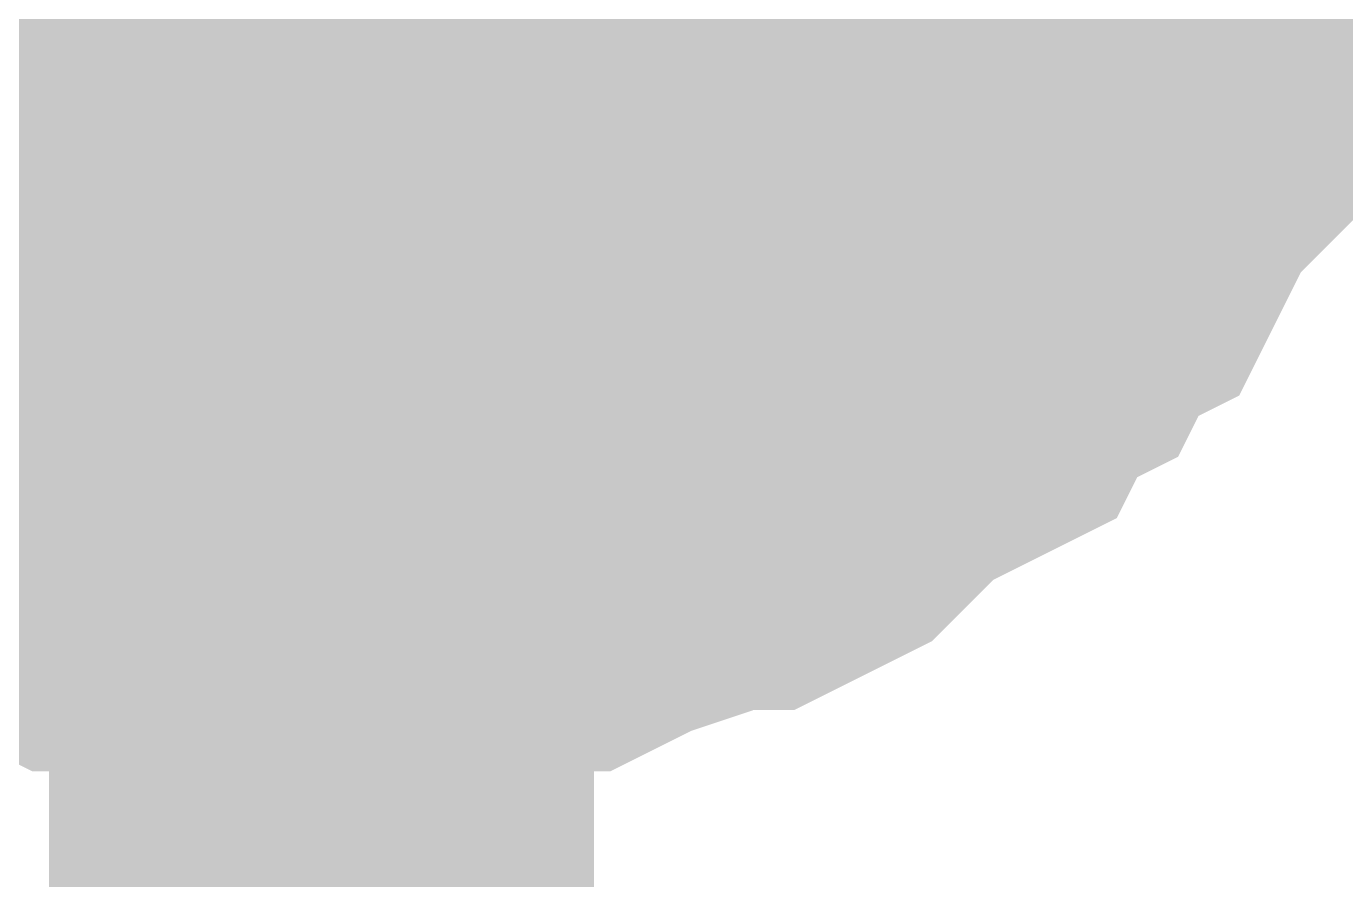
# Model space of a CAD drawing. Header units: inches. Extents: x 0 to 432, y 0 to 280.
# Drawn here: x 177.643 to 178.368, y 161.849 to 162.318 of the extents above; entities that cross this region are included whole.
import ezdxf

# ---------------------------------------------------------------- set-up
doc = ezdxf.new("R2010")
doc.units = ezdxf.units.IN
doc.layers.add('Sheet', color=255, linetype='Continuous')

msp = doc.modelspace()

# ---------------------------------------------------------------- linework, layer by layer
at = {"layer": 'Sheet'}
msp.add_lwpolyline([(177.546, 162.56, 0.508, 0.508, 1), (178.054, 162.56, 0.508, 0.508, 1)], format="xyseb", close=True, dxfattribs=at)
for points in [[(177.80529, 144.77592, 0.29972, 0.29972, 0), (177.80529, 162.55285, 0.29972, 0.29972, 0)], [(178.29944, 162.47424, 0.29972, 0.29972, 0), (178.29944, 162.45178, 0.29972, 0.29972, 0), (178.29944, 162.42932, 0.29972, 0.29972, 0), (178.28821, 162.40686, 0.29972, 0.29972, 0), (178.27698, 162.37318, 0.29972, 0.29972, 0), (178.26575, 162.35072, 0.29972, 0.29972, 0), (178.26575, 162.32826, 0.29972, 0.29972, 0), (178.25452, 162.3058, 0.29972, 0.29972, 0), (178.24328, 162.29457, 0.29972, 0.29972, 0), (178.22082, 162.27211, 0.29972, 0.29972, 0), (178.20959, 162.24965, 0.29972, 0.29972, 0), (178.19836, 162.22719, 0.29972, 0.29972, 0), (178.1759, 162.21596, 0.29972, 0.29972, 0), (178.16467, 162.1935, 0.29972, 0.29972, 0), (178.14221, 162.18227, 0.29972, 0.29972, 0), (178.13098, 162.15981, 0.29972, 0.29972, 0), (178.10852, 162.14858, 0.29972, 0.29972, 0), (178.08605, 162.13735, 0.29972, 0.29972, 0), (178.06359, 162.11489, 0.29972, 0.29972, 0), (178.05236, 162.10366, 0.29972, 0.29972, 0), (178.0299, 162.09243, 0.29972, 0.29972, 0), (178.00744, 162.09243, 0.29972, 0.29972, 0), (177.98498, 162.0812, 0.29972, 0.29972, 0), (177.95128, 162.06997, 0.29972, 0.29972, 0), (177.92882, 162.05874, 0.29972, 0.29972, 0), (177.90636, 162.05874, 0.29972, 0.29972, 0), (177.8839, 162.05874, 0.29972, 0.29972, 0), (177.86144, 162.04751, 0.29972, 0.29972, 0), (177.82775, 162.04751, 0.29972, 0.29972, 0), (177.80529, 162.04751, 0.29972, 0.29972, 0)], [(178.29944, 162.47424, 0.29972, 0.29972, 0), (178.29944, 162.45178, 0.29972, 0.29972, 0), (178.29944, 162.42932, 0.29972, 0.29972, 0), (178.28821, 162.40686, 0.29972, 0.29972, 0), (178.27698, 162.37318, 0.29972, 0.29972, 0), (178.26575, 162.35072, 0.29972, 0.29972, 0), (178.26575, 162.32826, 0.29972, 0.29972, 0), (178.25452, 162.3058, 0.29972, 0.29972, 0), (178.24328, 162.29457, 0.29972, 0.29972, 0), (178.22082, 162.27211, 0.29972, 0.29972, 0), (178.20959, 162.24965, 0.29972, 0.29972, 0), (178.19836, 162.22719, 0.29972, 0.29972, 0), (178.1759, 162.21596, 0.29972, 0.29972, 0), (178.16467, 162.1935, 0.29972, 0.29972, 0), (178.14221, 162.18227, 0.29972, 0.29972, 0), (178.13098, 162.15981, 0.29972, 0.29972, 0), (178.10852, 162.14858, 0.29972, 0.29972, 0), (178.08605, 162.13735, 0.29972, 0.29972, 0), (178.06359, 162.11489, 0.29972, 0.29972, 0), (178.05236, 162.10366, 0.29972, 0.29972, 0), (178.0299, 162.09243, 0.29972, 0.29972, 0), (178.00744, 162.09243, 0.29972, 0.29972, 0), (177.98498, 162.0812, 0.29972, 0.29972, 0), (177.95128, 162.06997, 0.29972, 0.29972, 0), (177.92882, 162.05874, 0.29972, 0.29972, 0), (177.90636, 162.05874, 0.29972, 0.29972, 0), (177.8839, 162.05874, 0.29972, 0.29972, 0), (177.86144, 162.04751, 0.29972, 0.29972, 0), (177.82775, 162.04751, 0.29972, 0.29972, 0), (177.80529, 162.04751, 0.29972, 0.29972, 0)], [(178.29944, 162.47424, 0.29972, 0.29972, 0), (178.29944, 162.45178, 0.29972, 0.29972, 0), (178.29944, 162.42932, 0.29972, 0.29972, 0), (178.28821, 162.40686, 0.29972, 0.29972, 0), (178.27698, 162.37318, 0.29972, 0.29972, 0), (178.26575, 162.35072, 0.29972, 0.29972, 0), (178.26575, 162.32826, 0.29972, 0.29972, 0), (178.25452, 162.3058, 0.29972, 0.29972, 0), (178.24328, 162.29457, 0.29972, 0.29972, 0), (178.22082, 162.27211, 0.29972, 0.29972, 0), (178.20959, 162.24965, 0.29972, 0.29972, 0), (178.19836, 162.22719, 0.29972, 0.29972, 0), (178.1759, 162.21596, 0.29972, 0.29972, 0), (178.16467, 162.1935, 0.29972, 0.29972, 0), (178.14221, 162.18227, 0.29972, 0.29972, 0), (178.13098, 162.15981, 0.29972, 0.29972, 0), (178.10852, 162.14858, 0.29972, 0.29972, 0), (178.08605, 162.13735, 0.29972, 0.29972, 0), (178.06359, 162.11489, 0.29972, 0.29972, 0), (178.05236, 162.10366, 0.29972, 0.29972, 0), (178.0299, 162.09243, 0.29972, 0.29972, 0), (178.00744, 162.09243, 0.29972, 0.29972, 0), (177.98498, 162.0812, 0.29972, 0.29972, 0), (177.95128, 162.06997, 0.29972, 0.29972, 0), (177.92882, 162.05874, 0.29972, 0.29972, 0), (177.90636, 162.05874, 0.29972, 0.29972, 0), (177.8839, 162.05874, 0.29972, 0.29972, 0), (177.86144, 162.04751, 0.29972, 0.29972, 0), (177.82775, 162.04751, 0.29972, 0.29972, 0), (177.80529, 162.04751, 0.29972, 0.29972, 0)], [(178.29944, 162.47424, 0.29972, 0.29972, 0), (178.29944, 162.45178, 0.29972, 0.29972, 0), (178.29944, 162.42932, 0.29972, 0.29972, 0), (178.28821, 162.40686, 0.29972, 0.29972, 0), (178.27698, 162.37318, 0.29972, 0.29972, 0), (178.26575, 162.35072, 0.29972, 0.29972, 0), (178.26575, 162.32826, 0.29972, 0.29972, 0), (178.25452, 162.3058, 0.29972, 0.29972, 0), (178.24328, 162.29457, 0.29972, 0.29972, 0), (178.22082, 162.27211, 0.29972, 0.29972, 0), (178.20959, 162.24965, 0.29972, 0.29972, 0), (178.19836, 162.22719, 0.29972, 0.29972, 0), (178.1759, 162.21596, 0.29972, 0.29972, 0), (178.16467, 162.1935, 0.29972, 0.29972, 0), (178.14221, 162.18227, 0.29972, 0.29972, 0), (178.13098, 162.15981, 0.29972, 0.29972, 0), (178.10852, 162.14858, 0.29972, 0.29972, 0), (178.08605, 162.13735, 0.29972, 0.29972, 0), (178.06359, 162.11489, 0.29972, 0.29972, 0), (178.05236, 162.10366, 0.29972, 0.29972, 0), (178.0299, 162.09243, 0.29972, 0.29972, 0), (178.00744, 162.09243, 0.29972, 0.29972, 0), (177.98498, 162.0812, 0.29972, 0.29972, 0), (177.95128, 162.06997, 0.29972, 0.29972, 0), (177.92882, 162.05874, 0.29972, 0.29972, 0), (177.90636, 162.05874, 0.29972, 0.29972, 0), (177.8839, 162.05874, 0.29972, 0.29972, 0), (177.86144, 162.04751, 0.29972, 0.29972, 0), (177.82775, 162.04751, 0.29972, 0.29972, 0), (177.80529, 162.04751, 0.29972, 0.29972, 0)], [(178.29944, 162.47424, 0.29972, 0.29972, 0), (178.29944, 162.45178, 0.29972, 0.29972, 0), (178.29944, 162.42932, 0.29972, 0.29972, 0), (178.28821, 162.40686, 0.29972, 0.29972, 0), (178.27698, 162.37318, 0.29972, 0.29972, 0), (178.26575, 162.35072, 0.29972, 0.29972, 0), (178.26575, 162.32826, 0.29972, 0.29972, 0), (178.25452, 162.3058, 0.29972, 0.29972, 0), (178.24328, 162.29457, 0.29972, 0.29972, 0), (178.22082, 162.27211, 0.29972, 0.29972, 0), (178.20959, 162.24965, 0.29972, 0.29972, 0), (178.19836, 162.22719, 0.29972, 0.29972, 0), (178.1759, 162.21596, 0.29972, 0.29972, 0), (178.16467, 162.1935, 0.29972, 0.29972, 0), (178.14221, 162.18227, 0.29972, 0.29972, 0), (178.13098, 162.15981, 0.29972, 0.29972, 0), (178.10852, 162.14858, 0.29972, 0.29972, 0), (178.08605, 162.13735, 0.29972, 0.29972, 0), (178.06359, 162.11489, 0.29972, 0.29972, 0), (178.05236, 162.10366, 0.29972, 0.29972, 0), (178.0299, 162.09243, 0.29972, 0.29972, 0), (178.00744, 162.09243, 0.29972, 0.29972, 0), (177.98498, 162.0812, 0.29972, 0.29972, 0), (177.95128, 162.06997, 0.29972, 0.29972, 0), (177.92882, 162.05874, 0.29972, 0.29972, 0), (177.90636, 162.05874, 0.29972, 0.29972, 0), (177.8839, 162.05874, 0.29972, 0.29972, 0), (177.86144, 162.04751, 0.29972, 0.29972, 0), (177.82775, 162.04751, 0.29972, 0.29972, 0), (177.80529, 162.04751, 0.29972, 0.29972, 0)], [(178.29944, 162.47424, 0.29972, 0.29972, 0), (178.29944, 162.45178, 0.29972, 0.29972, 0), (178.29944, 162.42932, 0.29972, 0.29972, 0), (178.28821, 162.40686, 0.29972, 0.29972, 0), (178.27698, 162.37318, 0.29972, 0.29972, 0), (178.26575, 162.35072, 0.29972, 0.29972, 0), (178.26575, 162.32826, 0.29972, 0.29972, 0), (178.25452, 162.3058, 0.29972, 0.29972, 0), (178.24328, 162.29457, 0.29972, 0.29972, 0), (178.22082, 162.27211, 0.29972, 0.29972, 0), (178.20959, 162.24965, 0.29972, 0.29972, 0), (178.19836, 162.22719, 0.29972, 0.29972, 0), (178.1759, 162.21596, 0.29972, 0.29972, 0), (178.16467, 162.1935, 0.29972, 0.29972, 0), (178.14221, 162.18227, 0.29972, 0.29972, 0), (178.13098, 162.15981, 0.29972, 0.29972, 0), (178.10852, 162.14858, 0.29972, 0.29972, 0), (178.08605, 162.13735, 0.29972, 0.29972, 0), (178.06359, 162.11489, 0.29972, 0.29972, 0), (178.05236, 162.10366, 0.29972, 0.29972, 0), (178.0299, 162.09243, 0.29972, 0.29972, 0), (178.00744, 162.09243, 0.29972, 0.29972, 0), (177.98498, 162.0812, 0.29972, 0.29972, 0), (177.95128, 162.06997, 0.29972, 0.29972, 0), (177.92882, 162.05874, 0.29972, 0.29972, 0), (177.90636, 162.05874, 0.29972, 0.29972, 0), (177.8839, 162.05874, 0.29972, 0.29972, 0), (177.86144, 162.04751, 0.29972, 0.29972, 0), (177.82775, 162.04751, 0.29972, 0.29972, 0), (177.80529, 162.04751, 0.29972, 0.29972, 0)], [(178.29944, 162.47424, 0.29972, 0.29972, 0), (178.29944, 162.45178, 0.29972, 0.29972, 0), (178.29944, 162.42932, 0.29972, 0.29972, 0), (178.28821, 162.40686, 0.29972, 0.29972, 0), (178.27698, 162.37318, 0.29972, 0.29972, 0), (178.26575, 162.35072, 0.29972, 0.29972, 0), (178.26575, 162.32826, 0.29972, 0.29972, 0), (178.25452, 162.3058, 0.29972, 0.29972, 0), (178.24328, 162.29457, 0.29972, 0.29972, 0), (178.22082, 162.27211, 0.29972, 0.29972, 0), (178.20959, 162.24965, 0.29972, 0.29972, 0), (178.19836, 162.22719, 0.29972, 0.29972, 0), (178.1759, 162.21596, 0.29972, 0.29972, 0), (178.16467, 162.1935, 0.29972, 0.29972, 0), (178.14221, 162.18227, 0.29972, 0.29972, 0), (178.13098, 162.15981, 0.29972, 0.29972, 0), (178.10852, 162.14858, 0.29972, 0.29972, 0), (178.08605, 162.13735, 0.29972, 0.29972, 0), (178.06359, 162.11489, 0.29972, 0.29972, 0), (178.05236, 162.10366, 0.29972, 0.29972, 0), (178.0299, 162.09243, 0.29972, 0.29972, 0), (178.00744, 162.09243, 0.29972, 0.29972, 0), (177.98498, 162.0812, 0.29972, 0.29972, 0), (177.95128, 162.06997, 0.29972, 0.29972, 0), (177.92882, 162.05874, 0.29972, 0.29972, 0), (177.90636, 162.05874, 0.29972, 0.29972, 0), (177.8839, 162.05874, 0.29972, 0.29972, 0), (177.86144, 162.04751, 0.29972, 0.29972, 0), (177.82775, 162.04751, 0.29972, 0.29972, 0), (177.80529, 162.04751, 0.29972, 0.29972, 0)], [(178.27698, 162.37318, 0.09906, 0.09906, 0), (178.26575, 162.35072, 0.09906, 0.09906, 0), (178.26575, 162.32826, 0.09906, 0.09906, 0), (178.25452, 162.3058, 0.09906, 0.09906, 0), (178.24328, 162.29457, 0.09906, 0.09906, 0), (178.22082, 162.27211, 0.09906, 0.09906, 0), (178.20959, 162.24965, 0.09906, 0.09906, 0), (178.19836, 162.22719, 0.09906, 0.09906, 0), (178.1759, 162.21596, 0.09906, 0.09906, 0), (178.16467, 162.1935, 0.09906, 0.09906, 0), (178.14221, 162.18227, 0.09906, 0.09906, 0), (178.13098, 162.15981, 0.09906, 0.09906, 0), (178.10852, 162.14858, 0.09906, 0.09906, 0), (178.08605, 162.13735, 0.09906, 0.09906, 0), (178.06359, 162.11489, 0.09906, 0.09906, 0), (178.05236, 162.10366, 0.09906, 0.09906, 0), (178.0299, 162.09243, 0.09906, 0.09906, 0), (178.00744, 162.09243, 0.09906, 0.09906, 0), (177.98498, 162.0812, 0.09906, 0.09906, 0), (177.95128, 162.06997, 0.09906, 0.09906, 0), (177.92882, 162.05874, 0.09906, 0.09906, 0), (177.90636, 162.05874, 0.09906, 0.09906, 0), (177.8839, 162.05874, 0.09906, 0.09906, 0), (177.86144, 162.04751, 0.09906, 0.09906, 0), (177.82775, 162.04751, 0.09906, 0.09906, 0), (177.80529, 162.04751, 0.09906, 0.09906, 0)], [(178.27698, 162.37318, 0.09906, 0.09906, 0), (178.26575, 162.35072, 0.09906, 0.09906, 0), (178.26575, 162.32826, 0.09906, 0.09906, 0), (178.25452, 162.3058, 0.09906, 0.09906, 0), (178.24328, 162.29457, 0.09906, 0.09906, 0), (178.22082, 162.27211, 0.09906, 0.09906, 0), (178.20959, 162.24965, 0.09906, 0.09906, 0), (178.19836, 162.22719, 0.09906, 0.09906, 0), (178.1759, 162.21596, 0.09906, 0.09906, 0), (178.16467, 162.1935, 0.09906, 0.09906, 0), (178.14221, 162.18227, 0.09906, 0.09906, 0), (178.13098, 162.15981, 0.09906, 0.09906, 0), (178.10852, 162.14858, 0.09906, 0.09906, 0), (178.08605, 162.13735, 0.09906, 0.09906, 0), (178.06359, 162.11489, 0.09906, 0.09906, 0), (178.05236, 162.10366, 0.09906, 0.09906, 0), (178.0299, 162.09243, 0.09906, 0.09906, 0), (178.00744, 162.09243, 0.09906, 0.09906, 0), (177.98498, 162.0812, 0.09906, 0.09906, 0), (177.95128, 162.06997, 0.09906, 0.09906, 0), (177.92882, 162.05874, 0.09906, 0.09906, 0), (177.90636, 162.05874, 0.09906, 0.09906, 0), (177.8839, 162.05874, 0.09906, 0.09906, 0), (177.86144, 162.04751, 0.09906, 0.09906, 0), (177.82775, 162.04751, 0.09906, 0.09906, 0), (177.80529, 162.04751, 0.09906, 0.09906, 0)], [(178.27698, 162.37318, 0.09906, 0.09906, 0), (178.26575, 162.35072, 0.09906, 0.09906, 0), (178.26575, 162.32826, 0.09906, 0.09906, 0), (178.25452, 162.3058, 0.09906, 0.09906, 0), (178.24328, 162.29457, 0.09906, 0.09906, 0), (178.22082, 162.27211, 0.09906, 0.09906, 0), (178.20959, 162.24965, 0.09906, 0.09906, 0), (178.19836, 162.22719, 0.09906, 0.09906, 0), (178.1759, 162.21596, 0.09906, 0.09906, 0), (178.16467, 162.1935, 0.09906, 0.09906, 0), (178.14221, 162.18227, 0.09906, 0.09906, 0), (178.13098, 162.15981, 0.09906, 0.09906, 0), (178.10852, 162.14858, 0.09906, 0.09906, 0), (178.08605, 162.13735, 0.09906, 0.09906, 0), (178.06359, 162.11489, 0.09906, 0.09906, 0), (178.05236, 162.10366, 0.09906, 0.09906, 0), (178.0299, 162.09243, 0.09906, 0.09906, 0), (178.00744, 162.09243, 0.09906, 0.09906, 0), (177.98498, 162.0812, 0.09906, 0.09906, 0), (177.95128, 162.06997, 0.09906, 0.09906, 0), (177.92882, 162.05874, 0.09906, 0.09906, 0), (177.90636, 162.05874, 0.09906, 0.09906, 0), (177.8839, 162.05874, 0.09906, 0.09906, 0), (177.86144, 162.04751, 0.09906, 0.09906, 0), (177.82775, 162.04751, 0.09906, 0.09906, 0), (177.80529, 162.04751, 0.09906, 0.09906, 0)], [(178.27698, 162.37318, 0.09906, 0.09906, 0), (178.26575, 162.35072, 0.09906, 0.09906, 0), (178.26575, 162.32826, 0.09906, 0.09906, 0), (178.25452, 162.3058, 0.09906, 0.09906, 0), (178.24328, 162.29457, 0.09906, 0.09906, 0), (178.22082, 162.27211, 0.09906, 0.09906, 0), (178.20959, 162.24965, 0.09906, 0.09906, 0), (178.19836, 162.22719, 0.09906, 0.09906, 0), (178.1759, 162.21596, 0.09906, 0.09906, 0), (178.16467, 162.1935, 0.09906, 0.09906, 0), (178.14221, 162.18227, 0.09906, 0.09906, 0), (178.13098, 162.15981, 0.09906, 0.09906, 0), (178.10852, 162.14858, 0.09906, 0.09906, 0), (178.08605, 162.13735, 0.09906, 0.09906, 0), (178.06359, 162.11489, 0.09906, 0.09906, 0), (178.05236, 162.10366, 0.09906, 0.09906, 0), (178.0299, 162.09243, 0.09906, 0.09906, 0), (178.00744, 162.09243, 0.09906, 0.09906, 0), (177.98498, 162.0812, 0.09906, 0.09906, 0), (177.95128, 162.06997, 0.09906, 0.09906, 0), (177.92882, 162.05874, 0.09906, 0.09906, 0), (177.90636, 162.05874, 0.09906, 0.09906, 0), (177.8839, 162.05874, 0.09906, 0.09906, 0), (177.86144, 162.04751, 0.09906, 0.09906, 0), (177.82775, 162.04751, 0.09906, 0.09906, 0), (177.80529, 162.04751, 0.09906, 0.09906, 0)], [(178.27698, 162.37318, 0.09906, 0.09906, 0), (178.26575, 162.35072, 0.09906, 0.09906, 0), (178.26575, 162.32826, 0.09906, 0.09906, 0), (178.25452, 162.3058, 0.09906, 0.09906, 0), (178.24328, 162.29457, 0.09906, 0.09906, 0), (178.22082, 162.27211, 0.09906, 0.09906, 0), (178.20959, 162.24965, 0.09906, 0.09906, 0), (178.19836, 162.22719, 0.09906, 0.09906, 0), (178.1759, 162.21596, 0.09906, 0.09906, 0), (178.16467, 162.1935, 0.09906, 0.09906, 0), (178.14221, 162.18227, 0.09906, 0.09906, 0), (178.13098, 162.15981, 0.09906, 0.09906, 0), (178.10852, 162.14858, 0.09906, 0.09906, 0), (178.08605, 162.13735, 0.09906, 0.09906, 0), (178.06359, 162.11489, 0.09906, 0.09906, 0), (178.05236, 162.10366, 0.09906, 0.09906, 0), (178.0299, 162.09243, 0.09906, 0.09906, 0), (178.00744, 162.09243, 0.09906, 0.09906, 0), (177.98498, 162.0812, 0.09906, 0.09906, 0), (177.95128, 162.06997, 0.09906, 0.09906, 0), (177.92882, 162.05874, 0.09906, 0.09906, 0), (177.90636, 162.05874, 0.09906, 0.09906, 0), (177.8839, 162.05874, 0.09906, 0.09906, 0), (177.86144, 162.04751, 0.09906, 0.09906, 0), (177.82775, 162.04751, 0.09906, 0.09906, 0), (177.80529, 162.04751, 0.09906, 0.09906, 0)], [(178.27698, 162.37318, 0.09906, 0.09906, 0), (178.26575, 162.35072, 0.09906, 0.09906, 0), (178.26575, 162.32826, 0.09906, 0.09906, 0), (178.25452, 162.3058, 0.09906, 0.09906, 0), (178.24328, 162.29457, 0.09906, 0.09906, 0), (178.22082, 162.27211, 0.09906, 0.09906, 0), (178.20959, 162.24965, 0.09906, 0.09906, 0), (178.19836, 162.22719, 0.09906, 0.09906, 0), (178.1759, 162.21596, 0.09906, 0.09906, 0), (178.16467, 162.1935, 0.09906, 0.09906, 0), (178.14221, 162.18227, 0.09906, 0.09906, 0), (178.13098, 162.15981, 0.09906, 0.09906, 0), (178.10852, 162.14858, 0.09906, 0.09906, 0), (178.08605, 162.13735, 0.09906, 0.09906, 0), (178.06359, 162.11489, 0.09906, 0.09906, 0), (178.05236, 162.10366, 0.09906, 0.09906, 0), (178.0299, 162.09243, 0.09906, 0.09906, 0), (178.00744, 162.09243, 0.09906, 0.09906, 0), (177.98498, 162.0812, 0.09906, 0.09906, 0), (177.95128, 162.06997, 0.09906, 0.09906, 0), (177.92882, 162.05874, 0.09906, 0.09906, 0), (177.90636, 162.05874, 0.09906, 0.09906, 0), (177.8839, 162.05874, 0.09906, 0.09906, 0), (177.86144, 162.04751, 0.09906, 0.09906, 0), (177.82775, 162.04751, 0.09906, 0.09906, 0), (177.80529, 162.04751, 0.09906, 0.09906, 0)], [(178.27698, 162.37318, 0.09906, 0.09906, 0), (178.26575, 162.35072, 0.09906, 0.09906, 0), (178.26575, 162.32826, 0.09906, 0.09906, 0), (178.25452, 162.3058, 0.09906, 0.09906, 0), (178.24328, 162.29457, 0.09906, 0.09906, 0), (178.22082, 162.27211, 0.09906, 0.09906, 0), (178.20959, 162.24965, 0.09906, 0.09906, 0), (178.19836, 162.22719, 0.09906, 0.09906, 0), (178.1759, 162.21596, 0.09906, 0.09906, 0), (178.16467, 162.1935, 0.09906, 0.09906, 0), (178.14221, 162.18227, 0.09906, 0.09906, 0), (178.13098, 162.15981, 0.09906, 0.09906, 0), (178.10852, 162.14858, 0.09906, 0.09906, 0), (178.08605, 162.13735, 0.09906, 0.09906, 0), (178.06359, 162.11489, 0.09906, 0.09906, 0), (178.05236, 162.10366, 0.09906, 0.09906, 0), (178.0299, 162.09243, 0.09906, 0.09906, 0), (178.00744, 162.09243, 0.09906, 0.09906, 0), (177.98498, 162.0812, 0.09906, 0.09906, 0), (177.95128, 162.06997, 0.09906, 0.09906, 0), (177.92882, 162.05874, 0.09906, 0.09906, 0), (177.90636, 162.05874, 0.09906, 0.09906, 0), (177.8839, 162.05874, 0.09906, 0.09906, 0), (177.86144, 162.04751, 0.09906, 0.09906, 0), (177.82775, 162.04751, 0.09906, 0.09906, 0), (177.80529, 162.04751, 0.09906, 0.09906, 0)], [(177.80529, 162.04751, 0.29972, 0.29972, 0), (177.78282, 162.04751, 0.29972, 0.29972, 0), (177.74913, 162.04751, 0.29972, 0.29972, 0), (177.72667, 162.05874, 0.29972, 0.29972, 0), (177.70421, 162.05874, 0.29972, 0.29972, 0), (177.68175, 162.05874, 0.29972, 0.29972, 0), (177.65929, 162.06997, 0.29972, 0.29972, 0), (177.62559, 162.0812, 0.29972, 0.29972, 0), (177.60313, 162.09243, 0.29972, 0.29972, 0), (177.58067, 162.09243, 0.29972, 0.29972, 0), (177.55821, 162.10366, 0.29972, 0.29972, 0), (177.54698, 162.11489, 0.29972, 0.29972, 0), (177.52452, 162.13735, 0.29972, 0.29972, 0), (177.50205, 162.14858, 0.29972, 0.29972, 0), (177.47959, 162.15981, 0.29972, 0.29972, 0)], [(177.80529, 162.04751, 0.29972, 0.29972, 0), (177.78282, 162.04751, 0.29972, 0.29972, 0), (177.74913, 162.04751, 0.29972, 0.29972, 0), (177.72667, 162.05874, 0.29972, 0.29972, 0), (177.70421, 162.05874, 0.29972, 0.29972, 0), (177.68175, 162.05874, 0.29972, 0.29972, 0), (177.65929, 162.06997, 0.29972, 0.29972, 0), (177.62559, 162.0812, 0.29972, 0.29972, 0), (177.60313, 162.09243, 0.29972, 0.29972, 0), (177.58067, 162.09243, 0.29972, 0.29972, 0), (177.55821, 162.10366, 0.29972, 0.29972, 0), (177.54698, 162.11489, 0.29972, 0.29972, 0), (177.52452, 162.13735, 0.29972, 0.29972, 0), (177.50205, 162.14858, 0.29972, 0.29972, 0), (177.47959, 162.15981, 0.29972, 0.29972, 0)], [(177.80529, 162.04751, 0.29972, 0.29972, 0), (177.78282, 162.04751, 0.29972, 0.29972, 0), (177.74913, 162.04751, 0.29972, 0.29972, 0), (177.72667, 162.05874, 0.29972, 0.29972, 0), (177.70421, 162.05874, 0.29972, 0.29972, 0), (177.68175, 162.05874, 0.29972, 0.29972, 0), (177.65929, 162.06997, 0.29972, 0.29972, 0), (177.62559, 162.0812, 0.29972, 0.29972, 0), (177.60313, 162.09243, 0.29972, 0.29972, 0), (177.58067, 162.09243, 0.29972, 0.29972, 0), (177.55821, 162.10366, 0.29972, 0.29972, 0), (177.54698, 162.11489, 0.29972, 0.29972, 0), (177.52452, 162.13735, 0.29972, 0.29972, 0), (177.50205, 162.14858, 0.29972, 0.29972, 0), (177.47959, 162.15981, 0.29972, 0.29972, 0)], [(177.80529, 162.04751, 0.29972, 0.29972, 0), (177.78282, 162.04751, 0.29972, 0.29972, 0), (177.74913, 162.04751, 0.29972, 0.29972, 0), (177.72667, 162.05874, 0.29972, 0.29972, 0), (177.70421, 162.05874, 0.29972, 0.29972, 0), (177.68175, 162.05874, 0.29972, 0.29972, 0), (177.65929, 162.06997, 0.29972, 0.29972, 0), (177.62559, 162.0812, 0.29972, 0.29972, 0), (177.60313, 162.09243, 0.29972, 0.29972, 0), (177.58067, 162.09243, 0.29972, 0.29972, 0), (177.55821, 162.10366, 0.29972, 0.29972, 0), (177.54698, 162.11489, 0.29972, 0.29972, 0), (177.52452, 162.13735, 0.29972, 0.29972, 0), (177.50205, 162.14858, 0.29972, 0.29972, 0), (177.47959, 162.15981, 0.29972, 0.29972, 0)], [(177.80529, 162.04751, 0.29972, 0.29972, 0), (177.78282, 162.04751, 0.29972, 0.29972, 0), (177.74913, 162.04751, 0.29972, 0.29972, 0), (177.72667, 162.05874, 0.29972, 0.29972, 0), (177.70421, 162.05874, 0.29972, 0.29972, 0), (177.68175, 162.05874, 0.29972, 0.29972, 0), (177.65929, 162.06997, 0.29972, 0.29972, 0), (177.62559, 162.0812, 0.29972, 0.29972, 0), (177.60313, 162.09243, 0.29972, 0.29972, 0), (177.58067, 162.09243, 0.29972, 0.29972, 0), (177.55821, 162.10366, 0.29972, 0.29972, 0), (177.54698, 162.11489, 0.29972, 0.29972, 0), (177.52452, 162.13735, 0.29972, 0.29972, 0), (177.50205, 162.14858, 0.29972, 0.29972, 0), (177.47959, 162.15981, 0.29972, 0.29972, 0)], [(177.80529, 162.04751, 0.29972, 0.29972, 0), (177.78282, 162.04751, 0.29972, 0.29972, 0), (177.74913, 162.04751, 0.29972, 0.29972, 0), (177.72667, 162.05874, 0.29972, 0.29972, 0), (177.70421, 162.05874, 0.29972, 0.29972, 0), (177.68175, 162.05874, 0.29972, 0.29972, 0), (177.65929, 162.06997, 0.29972, 0.29972, 0), (177.62559, 162.0812, 0.29972, 0.29972, 0), (177.60313, 162.09243, 0.29972, 0.29972, 0), (177.58067, 162.09243, 0.29972, 0.29972, 0), (177.55821, 162.10366, 0.29972, 0.29972, 0), (177.54698, 162.11489, 0.29972, 0.29972, 0), (177.52452, 162.13735, 0.29972, 0.29972, 0), (177.50205, 162.14858, 0.29972, 0.29972, 0), (177.47959, 162.15981, 0.29972, 0.29972, 0)], [(177.80529, 162.04751, 0.29972, 0.29972, 0), (177.78282, 162.04751, 0.29972, 0.29972, 0), (177.74913, 162.04751, 0.29972, 0.29972, 0), (177.72667, 162.05874, 0.29972, 0.29972, 0), (177.70421, 162.05874, 0.29972, 0.29972, 0), (177.68175, 162.05874, 0.29972, 0.29972, 0), (177.65929, 162.06997, 0.29972, 0.29972, 0), (177.62559, 162.0812, 0.29972, 0.29972, 0), (177.60313, 162.09243, 0.29972, 0.29972, 0), (177.58067, 162.09243, 0.29972, 0.29972, 0), (177.55821, 162.10366, 0.29972, 0.29972, 0), (177.54698, 162.11489, 0.29972, 0.29972, 0), (177.52452, 162.13735, 0.29972, 0.29972, 0), (177.50205, 162.14858, 0.29972, 0.29972, 0), (177.47959, 162.15981, 0.29972, 0.29972, 0)], [(177.80529, 162.04751, 0.09906, 0.09906, 0), (177.78282, 162.04751, 0.09906, 0.09906, 0), (177.74913, 162.04751, 0.09906, 0.09906, 0), (177.72667, 162.05874, 0.09906, 0.09906, 0), (177.70421, 162.05874, 0.09906, 0.09906, 0), (177.68175, 162.05874, 0.09906, 0.09906, 0), (177.65929, 162.06997, 0.09906, 0.09906, 0), (177.62559, 162.0812, 0.09906, 0.09906, 0), (177.60313, 162.09243, 0.09906, 0.09906, 0), (177.58067, 162.09243, 0.09906, 0.09906, 0)], [(177.80529, 162.04751, 0.09906, 0.09906, 0), (177.78282, 162.04751, 0.09906, 0.09906, 0), (177.74913, 162.04751, 0.09906, 0.09906, 0), (177.72667, 162.05874, 0.09906, 0.09906, 0), (177.70421, 162.05874, 0.09906, 0.09906, 0), (177.68175, 162.05874, 0.09906, 0.09906, 0), (177.65929, 162.06997, 0.09906, 0.09906, 0), (177.62559, 162.0812, 0.09906, 0.09906, 0), (177.60313, 162.09243, 0.09906, 0.09906, 0), (177.58067, 162.09243, 0.09906, 0.09906, 0)], [(177.80529, 162.04751, 0.09906, 0.09906, 0), (177.78282, 162.04751, 0.09906, 0.09906, 0), (177.74913, 162.04751, 0.09906, 0.09906, 0), (177.72667, 162.05874, 0.09906, 0.09906, 0), (177.70421, 162.05874, 0.09906, 0.09906, 0), (177.68175, 162.05874, 0.09906, 0.09906, 0), (177.65929, 162.06997, 0.09906, 0.09906, 0), (177.62559, 162.0812, 0.09906, 0.09906, 0), (177.60313, 162.09243, 0.09906, 0.09906, 0), (177.58067, 162.09243, 0.09906, 0.09906, 0)], [(177.80529, 162.04751, 0.09906, 0.09906, 0), (177.78282, 162.04751, 0.09906, 0.09906, 0), (177.74913, 162.04751, 0.09906, 0.09906, 0), (177.72667, 162.05874, 0.09906, 0.09906, 0), (177.70421, 162.05874, 0.09906, 0.09906, 0), (177.68175, 162.05874, 0.09906, 0.09906, 0), (177.65929, 162.06997, 0.09906, 0.09906, 0), (177.62559, 162.0812, 0.09906, 0.09906, 0), (177.60313, 162.09243, 0.09906, 0.09906, 0), (177.58067, 162.09243, 0.09906, 0.09906, 0)], [(177.80529, 162.04751, 0.09906, 0.09906, 0), (177.78282, 162.04751, 0.09906, 0.09906, 0), (177.74913, 162.04751, 0.09906, 0.09906, 0), (177.72667, 162.05874, 0.09906, 0.09906, 0), (177.70421, 162.05874, 0.09906, 0.09906, 0), (177.68175, 162.05874, 0.09906, 0.09906, 0), (177.65929, 162.06997, 0.09906, 0.09906, 0), (177.62559, 162.0812, 0.09906, 0.09906, 0), (177.60313, 162.09243, 0.09906, 0.09906, 0), (177.58067, 162.09243, 0.09906, 0.09906, 0)], [(177.80529, 162.04751, 0.09906, 0.09906, 0), (177.78282, 162.04751, 0.09906, 0.09906, 0), (177.74913, 162.04751, 0.09906, 0.09906, 0), (177.72667, 162.05874, 0.09906, 0.09906, 0), (177.70421, 162.05874, 0.09906, 0.09906, 0), (177.68175, 162.05874, 0.09906, 0.09906, 0), (177.65929, 162.06997, 0.09906, 0.09906, 0), (177.62559, 162.0812, 0.09906, 0.09906, 0), (177.60313, 162.09243, 0.09906, 0.09906, 0), (177.58067, 162.09243, 0.09906, 0.09906, 0)], [(177.80529, 162.04751, 0.09906, 0.09906, 0), (177.78282, 162.04751, 0.09906, 0.09906, 0), (177.74913, 162.04751, 0.09906, 0.09906, 0), (177.72667, 162.05874, 0.09906, 0.09906, 0), (177.70421, 162.05874, 0.09906, 0.09906, 0), (177.68175, 162.05874, 0.09906, 0.09906, 0), (177.65929, 162.06997, 0.09906, 0.09906, 0), (177.62559, 162.0812, 0.09906, 0.09906, 0), (177.60313, 162.09243, 0.09906, 0.09906, 0), (177.58067, 162.09243, 0.09906, 0.09906, 0)]]:
    msp.add_lwpolyline(points, format="xyseb", dxfattribs=at)

doc.saveas('drawing.dxf')
